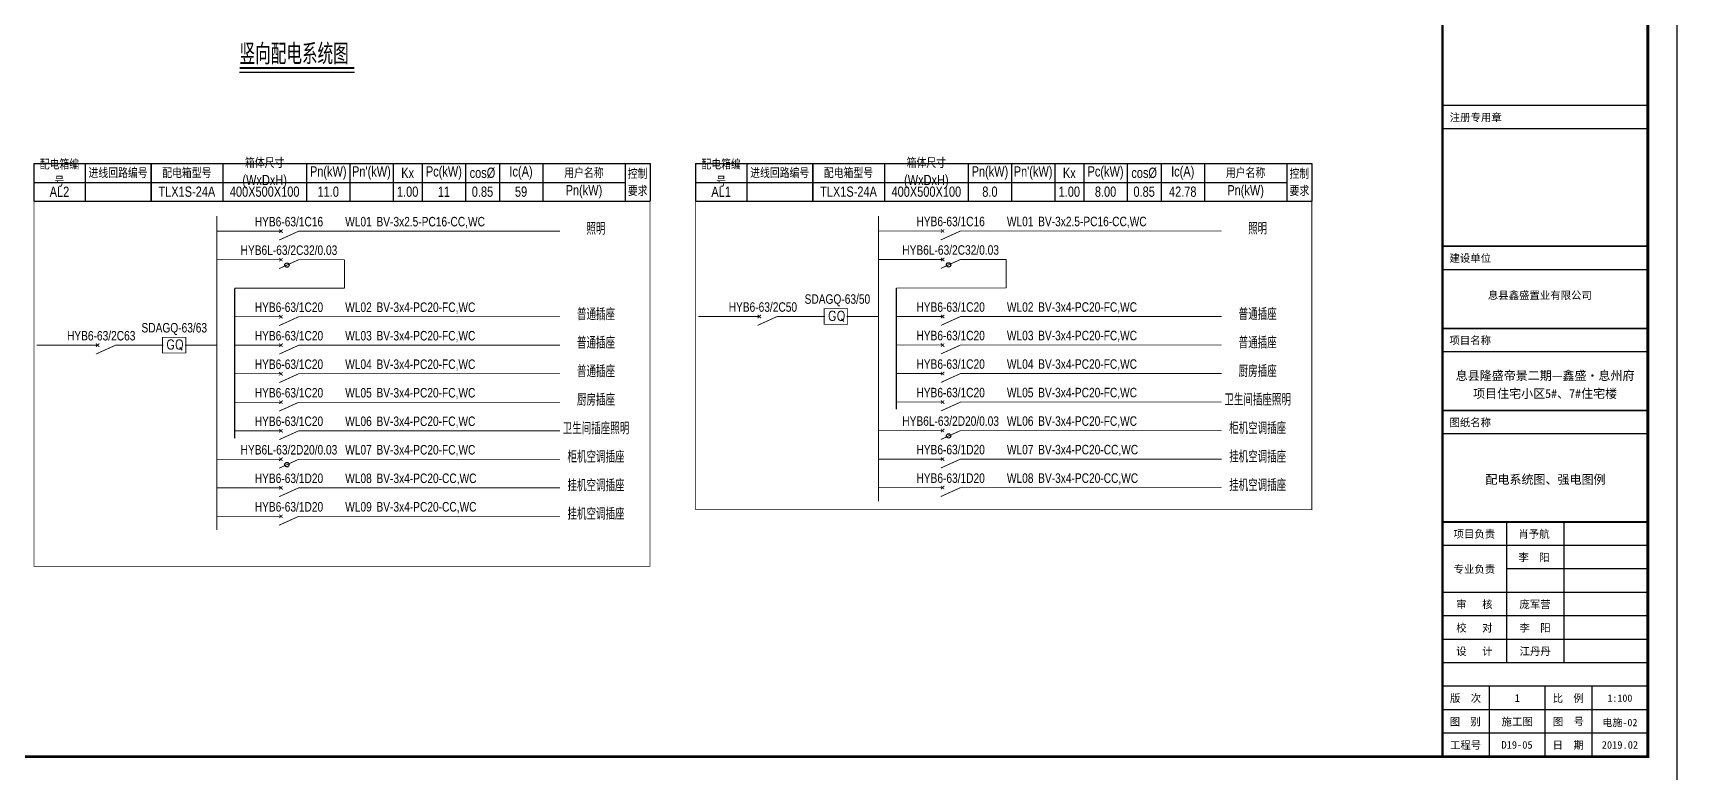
# Model space of a CAD drawing. Extents: x -993182 to -819982, y 169304 to 600104.
# Drawn here: x -965128 to -909082, y 481778 to 506977 of the extents above; entities that cross this region are included whole.
import ezdxf
from ezdxf.enums import TextEntityAlignment as Align

# ---------------------------------------------------------------- set-up
doc = ezdxf.new("R2010")
doc.units = 0
doc.header["$LTSCALE"] = 1000
doc.header["$MEASUREMENT"] = 0
for name, color, linetype in [('ELEMENT', 3, 'Continuous'), ('EQUIP-照明', 3, 'Continuous'), ('PUB_TITLE', 146, 'Continuous'), ('SIG_TEXT', 7, 'Continuous'), ('TEL_SYMB', 3, 'Continuous'), ('TK', 9, 'Continuous'), ('WIRE-母线', 6, 'Continuous'), ('WIRE-系统', 4, 'Continuous')]:
    doc.layers.add(name, color=color, linetype=linetype)
doc.styles.add('300', font='', dxfattribs={"width": 0.75, "height": 300})
doc.styles.add('_SIMPLEX', font='SIMPLEX.shx', dxfattribs={"width": 0.75})
doc.styles.add('_TEL_DIM', font='ICED', dxfattribs={"width": 0.8, "height": 3.5, "bigfont": 'BZHZ'})
doc.styles.add('H1', font='')
doc.styles.get("Standard").update_dxf_attribs({"font": 'gbenor.shx', "bigfont": 'gbcbig.shx'})
doc.styles.add('THT', font='simhei.ttf')
doc.styles.add('电-ele', font='ICED.shx', dxfattribs={"width": 0.8, "bigfont": 'BZHZ.shx'})
doc.styles.add('电-ele1', font='ICED.shx', dxfattribs={"width": 0.8, "bigfont": 'BZHZ.shx'})
doc.styles.get('300').set_extended_font_data('SimSun')
doc.styles.get('H1').set_extended_font_data('SimSun')

# ---------------------------------------------------------------- blocks, each defined once
blk = doc.blocks.new('$element$00000525')
at = {"const_width": 0.0233}
for points in [[(0, 0), (0, -0.25)], [(-0.25, -0.2), (0, -0.75), (0, -1)], [(-0.047, -0.203), (0.047, -0.297)], [(0.047, -0.203), (-0.047, -0.297)]]:
    blk.add_lwpolyline(points, dxfattribs=at)
blk.add_circle((-0.151, -0.417), 0.0615)
at = {"flags": 9}
blk.add_attdef('S', (0, 0), '', height=0.00000667, dxfattribs=at)
blk = doc.blocks.new('$element$00000497')
at = {"const_width": 0.0233}
for points in [[(0, 0), (0, -0.25)], [(0, -1), (0, -0.75), (-0.25, -0.2)], [(-0.047, -0.297), (0.047, -0.203)], [(-0.047, -0.203), (0.047, -0.297)]]:
    blk.add_lwpolyline(points, dxfattribs=at)
at = {"flags": 9}
blk.add_attdef('S', (0, 0), '', height=0.00000667, dxfattribs=at)
blk = doc.blocks.new('$equip_U$00000579(ljq-PC)')
at = {"const_width": 0.0567}
blk.add_lwpolyline([(-0.8, -0.53), (-0.8, 0.54), (0.8, 0.54), (0.8, -0.53), (-0.8, -0.53)], dxfattribs=at)
for p in [(-0.8, 0), (0.8, 0)]:
    blk.add_point(p)
at = {"style": '_SIMPLEX'}
blk.add_text('GQ', height=0.648, dxfattribs=at).set_placement((-0.54, -0.27))
at = {"color": 7, "style": '_TEL_DIM', "flags": 1}
blk.add_attdef('A', text='', height=0.00002, dxfattribs=at).set_placement((0, 0), align=Align.MIDDLE_CENTER)
blk = doc.blocks.new('*T94')
at = {"color": 0, "linetype": 'ByBlock', "lineweight": -2}
for p, q in [((0, 0), (17013, 0)), ((0, 0), (0, -1280)), ((2443, 0), (2443, -1280)), ((5305, 0), (5305, -1280)), ((6777, 0), (6777, -1280)), ((8250, 0), (8250, -1280)), ((9247, 0), (9247, -1280)), ((10720, 0), (10720, -1280)), ((11876, 0), (11876, -1280)), ((13350, 0), (13350, -1280)), ((16163, 0), (16163, -1280)), ((17013, 0), (17013, -1280)), ((0, -640), (16163, -640)), ((0, -1280), (17013, -1280))]:
    blk.add_line(p, q, dxfattribs=at)
at = {"color": 0, "char_height": 350, "attachment_point": 5, "style": '电-ele1'}
for s, insert, width in [('配电箱型号', (1221, -320), 2242.59), ('箱体尺寸(WxDxH)', (3874, -320), 2662.23), ('Pn(kW)', (6041, -320), 1272.33), ("Pn'(kW)", (7513, -320), 1272.38), ('Kx', (8748, -320), 797.66), ('Pc(kW)', (9983, -320), 1272.38), ('cos%%C', (11298, -320), 956.55), ('Ic(A)', (12613, -320), 1273.76), ('用户名称', (14757, -320), 2613.32), ('控制\\P要求', (16588, -640), 649.83), ('TLX1S-24A', (1221, -960), 2242.59), ('400X500X100', (3874, -960), 2662.23), ('8.0', (6041, -960), 1272.33), ('1.00', (8748, -960), 797.66), ('8.00', (9983, -960), 1272.38), ('0.85', (11298, -960), 956.55), ('42.78', (12613, -960), 1273.76), ('Pn(kW)', (14757, -960), 2613.32)]:
    blk.add_mtext(s, dxfattribs=dict(at, insert=insert, width=width))
blk = doc.blocks.new('*T95')
at = {"color": 0, "linetype": 'ByBlock', "lineweight": -2}
for p, q in [((0, 0), (3992, 0)), ((0, 0), (0, -1280)), ((1744, 0), (1744, -1280)), ((3992, 0), (3992, -1280)), ((0, -640), (3992, -640)), ((0, -1280), (3992, -1280))]:
    blk.add_line(p, q, dxfattribs=at)
at = {"color": 0, "char_height": 350, "attachment_point": 5, "style": '电-ele1'}
for s, insert, width in [('配电箱编号', (872, -320), 1543.96), ('进线回路编号', (2868, -320), 2048.47), ('AL1', (872, -960), 1543.96)]:
    blk.add_mtext(s, dxfattribs=dict(at, insert=insert, width=width))
blk = doc.blocks.new('*T1064')
at = {"color": 0, "linetype": 'ByBlock', "lineweight": -2}
for p, q in [((0, 0), (17013, 0)), ((0, 0), (0, -1280)), ((2443, 0), (2443, -1280)), ((5305, 0), (5305, -1280)), ((6777, 0), (6777, -1280)), ((8250, 0), (8250, -1280)), ((9247, 0), (9247, -1280)), ((10720, 0), (10720, -1280)), ((11876, 0), (11876, -1280)), ((13350, 0), (13350, -1280)), ((16163, 0), (16163, -1280)), ((17013, 0), (17013, -1280)), ((0, -640), (16163, -640)), ((0, -1280), (17013, -1280))]:
    blk.add_line(p, q, dxfattribs=at)
at = {"color": 0, "char_height": 350, "attachment_point": 5, "style": '电-ele1'}
for s, insert, width in [('配电箱型号', (1221, -320), 2242.59), ('箱体尺寸(WxDxH)', (3874, -320), 2662.23), ('Pn(kW)', (6041, -320), 1272.33), ("Pn'(kW)", (7513, -320), 1272.38), ('Kx', (8748, -320), 797.66), ('Pc(kW)', (9983, -320), 1272.38), ('cos%%C', (11298, -320), 956.55), ('Ic(A)', (12613, -320), 1273.76), ('用户名称', (14757, -320), 2613.32), ('控制\\P要求', (16588, -640), 649.83), ('TLX1S-24A', (1221, -960), 2242.59), ('400X500X100', (3874, -960), 2662.23), ('11.0', (6041, -960), 1272.33), ('1.00', (8748, -960), 797.66), ('11', (9983, -960), 1272.38), ('0.85', (11298, -960), 956.55), ('59', (12613, -960), 1273.76), ('Pn(kW)', (14757, -960), 2613.32)]:
    blk.add_mtext(s, dxfattribs=dict(at, insert=insert, width=width))
blk = doc.blocks.new('*T96')
at = {"color": 0, "linetype": 'ByBlock', "lineweight": -2}
for p, q in [((0, 0), (3992, 0)), ((0, 0), (0, -1280)), ((1744, 0), (1744, -1280)), ((3992, 0), (3992, -1280)), ((0, -640), (3992, -640)), ((0, -1280), (3992, -1280))]:
    blk.add_line(p, q, dxfattribs=at)
at = {"color": 0, "char_height": 350, "attachment_point": 5, "style": '电-ele1'}
for s, insert, width in [('配电箱编号', (872, -320), 1543.96), ('进线回路编号', (2868, -320), 2048.47), ('AL2', (872, -960), 1543.96)]:
    blk.add_mtext(s, dxfattribs=dict(at, insert=insert, width=width))
blk = doc.blocks.new('A$C61A6557E')
at = {"layer": 'PUB_TITLE'}
blk.add_hatch(color=256, dxfattribs=at).paths.add_polyline_path([(4727, 56407), (4502, 56407), (3742, 54772), (2969, 54772), (2969, 54568), (3872, 54568)])
h = blk.add_hatch(color=256, dxfattribs=at)
edge = h.paths.add_edge_path()
edge.add_ellipse((3384, 56052), major_axis=(-212, 212), ratio=1, start_angle=0, end_angle=360)
for p, q in [((3554, 55043), (4189, 56407)), ((3583, 54997), (4239, 56407)), ((3612, 54951), (4290, 56407)), ((3641, 54905), (4341, 56407)), ((3671, 54859), (4391, 56407)), ((3742, 54772), (4502, 56407)), ((3872, 54568), (4727, 56407)), ((3554, 55043), (2969, 55043)), ((3583, 54997), (2969, 54997)), ((3612, 54951), (2969, 54951)), ((3641, 54905), (2969, 54905)), ((3671, 54859), (2969, 54859)), ((3742, 54772), (2969, 54772)), ((41, 51600), (7025, 51600)), ((7052, 51600), (41, 51600)), ((41, 51600), (7052, 51600)), ((57, 51600), (7068, 51600)), ((41, 50800), (7052, 50800)), ((41, 50800), (7052, 50800)), ((25, 47800), (7025, 47800)), ((7025, 29000), (14, 29000)), ((7025, 28200), (14, 28200)), ((7025, 22200), (14, 22200)), ((7025, 21400), (14, 21400)), ((7025, 17400), (14, 17400)), ((7025, 17400), (14, 17400)), ((7025, 17400), (14, 17400)), ((7025, 16600), (14, 16600)), ((7025, 16600), (14, 16600)), ((7025, 14600), (14, 14600)), ((7025, 13800), (14, 13800)), ((7025, 11800), (14, 11800)), ((7025, 11800), (14, 11800)), ((7025, 11000), (14, 11000)), ((7025, 8000), (14, 8000)), ((7025, 8000), (14, 8000)), ((7025, 8000), (14, 8000)), ((7025, 8000), (14, 8000)), ((7025, 8000), (14, 8000)), ((7025, 8000), (14, 8000)), ((7025, 8000), (14, 8000)), ((2214, 8000), (2214, 3200)), ((4164, 8000), (4164, 3200)), ((7025, 7200), (14, 7200)), ((7025, 7200), (14, 7200)), ((7025, 7200), (14, 7200)), ((7025, 6400), (2214, 6400)), ((7025, 6400), (2214, 6400)), ((7025, 6400), (2214, 6400)), ((7025, 5600), (14, 5600)), ((7025, 5600), (14, 5600)), ((7025, 5600), (14, 5600)), ((7025, 4800), (14, 4800)), ((7025, 4800), (14, 4800)), ((7025, 4800), (14, 4800)), ((7025, 4000), (14, 4000)), ((7025, 4000), (14, 4000)), ((7025, 4000), (14, 4000)), ((7025, 3200), (14, 3200)), ((7025, 3200), (14, 3200)), ((7025, 3200), (14, 3200)), ((7025, 3200), (14, 3200)), ((7025, 3200), (14, 3200)), ((7025, 3200), (14, 3200)), ((7025, 2400), (14, 2400)), ((1625, 0), (1625, 2400)), ((3525, 0), (3525, 2400)), ((5125, 0), (5125, 2400)), ((7025, 1600), (14, 1600)), ((7025, 800), (14, 800))]:
    blk.add_line(p, q, dxfattribs=at)
at = {"layer": 'PUB_TITLE', "const_width": 75}
blk.add_lwpolyline([(25, 0), (7025, 0), (7025, 57400), (25, 57400)], close=True, dxfattribs=at)
at = {"layer": 'PUB_TITLE'}
for points, const_width in [([(25, 0), (25, 57400)], 75), ([(25, 57400), (25, 50733)], 60), ([(25, 0), (25, 57400)], 40), ([(7052, 51600), (41, 51600)], 60), ([(25, 50733), (25, 0)], 60), ([(41, 47800), (7052, 47800)], 56.5), ([(41, 47800), (7052, 47800)], 56.5), ([(7025, 17400), (14, 17400)], 60), ([(7025, 17400), (14, 17400)], 40), ([(7025, 14600), (14, 14600)], 60), ([(7025, 11800), (14, 11800)], 60), ([(7025, 8000), (14, 8000)], 60), ([(7025, 8000), (14, 8000)], 40), ([(7025, 0), (14, 0)], 40)]:
    blk.add_lwpolyline(points, dxfattribs=dict(at, const_width=const_width))
blk.add_lwpolyline([(25, 57400), (7025, 57400), (7025, 51600), (25, 51600)], close=True, dxfattribs=at)
blk.add_ellipse((3384, 56052), major_axis=(-212, 212), ratio=1, start_param=3.926991, end_param=10.210176, dxfattribs=at)
at = {"layer": 'PUB_TITLE', "style": 'THT'}
for s, height, p in [('河', 352, (515, 53577)), ('南', 352, (1017, 53574)), ('甲', 352, (1511, 53582)), ('元', 352, (2014, 53580)), ('建', 352, (2518, 53590)), ('筑', 352, (3026, 53580)), ('设', 352, (3515, 53570)), ('计', 352, (4024, 53575)), ('有', 352, (4511, 53585)), ('限', 352, (5012, 53581)), ('公', 352, (5509, 53576)), ('司', 352, (6006, 53569)), ('HENAN', 201.1, (878, 53062)), ('JIAYUAN', 201.1, (1708, 53062)), ('BUILDING', 201.1, (2842, 53062)), ('DESIGN', 201.1, (4118, 53062)), ('CO.,LTD.', 201.1, (5111, 53062)), ('工程设计证书编号：甲级', 210.3, (998, 52199)), ('-A141007350', 210.3, (4325, 52199)), ('注意', 260, (241, 51078))]:
    blk.add_text(s, height=height, dxfattribs=at).set_placement(p)
at = {"layer": 'PUB_TITLE', "style": '300', "width": 0.75}
for s, height, p in [('*', 228, (352, 50158)), ('*', 228, (352, 49685)), ('使用此图时应同时参照其它图纸', 227.85, (595, 49685)), ('请勿以比例度量此图', 227.8, (595, 50158)), (',', 228, (2782, 50158)), ('一切尺寸依图内数字所示为准', 227.85, (2904, 50158)), ('如发现有相互矛盾之处', 227.8, (4119, 49685)), ('请立即通知本设计公司', 227.8, (595, 49212)), (',', 228, (3998, 49685)), (',', 228, (6549, 49685)), ('*', 228, (352, 48739)), ('此图纸盖章有效', 227.8, (595, 48739)), ('*', 228, (352, 48266)), ('此图纸版权归本设计公司所有', 227.85, (595, 48266))]:
    blk.add_text(s, height=height, dxfattribs=at).set_placement(p)
at = {"layer": 'PUB_TITLE', "style": 'THT'}
for s, p in [('出图专用章', (1160, 28600)), ('注册专用章', (1160, 21800)), ('建设单位', (973, 17000)), ('项目名称', (973, 14200)), ('图纸名称', (973, 11400)), ('项目负责', (1114, 7600)), ('肖予航', (3146, 7600)), ('李  阳', (3146, 6800)), ('专业负责', (1114, 6400)), ('审   核', (1114, 5200)), ('庞军营', (3182, 5200)), ('校   对', (1114, 4400)), ('李  阳', (3182, 4400)), ('设   计', (1114, 3600)), ('江丹丹 ', (3275, 3600)), ('版  次', (814, 2000)), ('1', (2575, 2000)), ('比  例', (4314, 2000)), ('图  别', (803, 1200)), ('施工图', (2575, 1200)), ('图  号', (4321, 1200)), ('工程号', (814, 400)), ('日  期', (4314, 400)), ('D19-05', (2569, 400)), ('2019.02', (6075, 400))]:
    blk.add_text(s, height=260, dxfattribs=at).set_placement(p, align=Align.MIDDLE)
at = {"layer": 'PUB_TITLE', "color": 173, "style": 'H1'}
blk.add_text('1:100', height=250, dxfattribs=at).set_placement((6075, 1997), align=Align.MIDDLE_CENTER)
at = {"layer": 'TK', "color": 63, "style": 'THT'}
blk.add_text('息县鑫盛置业有限公司', height=260, dxfattribs=at).set_placement((1573, 15597))
at = {"layer": 'TK', "style": 'H1'}
for s, p in [('息县隆盛帝景二期—鑫盛•息州府', (3525, 12988)), ('项目住宅小区5#、7#住宅楼', (3525, 12376))]:
    blk.add_text(s, height=300, dxfattribs=at).set_placement(p, align=Align.MIDDLE_CENTER)

msp = doc.modelspace()

# ---------------------------------------------------------------- linework, layer by layer
at = {"const_width": 25}
for points in [[(-965094, 502516), (-944088, 502516), (-944088, 488789), (-965094, 488789)], [(-942540, 502522), (-921534, 502522), (-921534, 490726), (-942540, 490726)]]:
    msp.add_lwpolyline(points, close=True, dxfattribs=at)
at = {"layer": 'PUB_TITLE'}
msp.add_lwpolyline([(-909082, 481304), (-909082, 540704), (-993182, 540704), (-993182, 481304)], close=True, dxfattribs=at)
at = {"layer": 'PUB_TITLE', "const_width": 100}
msp.add_lwpolyline([(-910082, 482304), (-910082, 539704), (-990682, 539704), (-990682, 482304)], close=True, dxfattribs=at)
at = {"layer": 'TEL_SYMB', "const_width": 70}
msp.add_lwpolyline([(-958084, 505779), (-954169, 505779)], dxfattribs=at)
at = {"layer": 'TEL_SYMB'}
msp.add_lwpolyline([(-958084, 505639), (-954169, 505639)], dxfattribs=at)
at = {"layer": 'WIRE-母线', "const_width": 40.5, "elevation": 0}
for points in [[(-958858, 490036), (-958858, 500730)], [(-936304, 491014), (-936304, 500736)], [(-958249, 493161), (-958249, 498274)], [(-935695, 494139), (-935695, 498280)]]:
    msp.add_lwpolyline(points, dxfattribs=at)
at = {"layer": 'WIRE-系统', "const_width": 28.4, "elevation": 0}
for points in [[(-958840, 500218), (-956976, 500218)], [(-955761, 500218), (-947155, 500218)], [(-936286, 500224), (-934422, 500224)], [(-933207, 500224), (-924601, 500224)], [(-958840, 499246), (-956976, 499246)], [(-955761, 499246), (-954506, 499246)], [(-954506, 498274), (-954506, 499246)], [(-936286, 499252), (-934422, 499252)], [(-933207, 499252), (-931952, 499252)], [(-931952, 498280), (-931952, 499252)], [(-958249, 498274), (-954506, 498274)], [(-935695, 498280), (-931952, 498280)], [(-958249, 497302), (-956976, 497302)], [(-955761, 497302), (-947155, 497302)], [(-942449, 497308), (-940670, 497308)], [(-939455, 497308), (-938158, 497308)], [(-937356, 497308), (-936286, 497308)], [(-935695, 497308), (-934422, 497308)], [(-933207, 497308), (-924601, 497308)], [(-965004, 496330), (-963224, 496330)], [(-962009, 496330), (-960712, 496330)], [(-959910, 496330), (-958840, 496330)], [(-958249, 496330), (-956976, 496330)], [(-955761, 496330), (-947155, 496330)], [(-935695, 496336), (-934422, 496336)], [(-933207, 496336), (-924601, 496336)], [(-958249, 495358), (-956976, 495358)], [(-955761, 495358), (-947155, 495358)], [(-935695, 495364), (-934422, 495364)], [(-933207, 495364), (-924601, 495364)], [(-958249, 494386), (-956976, 494386)], [(-955761, 494386), (-947155, 494386)], [(-935695, 494392), (-934422, 494392)], [(-933207, 494392), (-924601, 494392)], [(-958249, 493414), (-956976, 493414)], [(-955761, 493414), (-947155, 493414)], [(-936286, 493420), (-934422, 493420)], [(-933207, 493420), (-924601, 493420)], [(-958840, 492442), (-956976, 492442)], [(-955761, 492442), (-947155, 492442)], [(-936286, 492448), (-934422, 492448)], [(-933207, 492448), (-924601, 492448)], [(-958840, 491470), (-956976, 491470)], [(-955761, 491470), (-947155, 491470)], [(-936286, 491476), (-934422, 491476)], [(-933207, 491476), (-924601, 491476)], [(-958840, 490498), (-956976, 490498)], [(-955761, 490498), (-947155, 490498)]]:
    msp.add_lwpolyline(points, dxfattribs=at)

# ---------------------------------------------------------------- block references
for name, p in [('A$C61A6557E', (-917107, 482304)), ('*T96', (-965094, 502522)), ('*T1064', (-961101, 502522)), ('*T95', (-942540, 502522)), ('*T94', (-938547, 502522))]:
    msp.add_blockref(name, p)
at = {"layer": 'ELEMENT', "xscale": 1215, "yscale": 1215, "zscale": 1215, "rotation": 90.00000000067655}
for name, p in [('$element$00000497', (-956976, 500218)), ('$element$00000497', (-934422, 500224)), ('$element$00000525', (-956976, 499246)), ('$element$00000525', (-934422, 499252)), ('$element$00000497', (-956976, 497302)), ('$element$00000497', (-940670, 497308)), ('$element$00000497', (-934422, 497308)), ('$element$00000497', (-963224, 496330)), ('$element$00000497', (-956976, 496330)), ('$element$00000497', (-934422, 496336)), ('$element$00000497', (-956976, 495358)), ('$element$00000497', (-934422, 495364)), ('$element$00000497', (-956976, 494386)), ('$element$00000497', (-934422, 494392)), ('$element$00000497', (-956976, 493414)), ('$element$00000525', (-934422, 493420)), ('$element$00000525', (-956976, 492442)), ('$element$00000497', (-934422, 492448)), ('$element$00000497', (-956976, 491470)), ('$element$00000497', (-934422, 491476)), ('$element$00000497', (-956976, 490498))]:
    msp.add_blockref(name, p, dxfattribs=at)
at = {"layer": 'EQUIP-照明', "xscale": 500, "yscale": 500, "zscale": 500}
for p in [(-937757, 497307), (-960312, 496329)]:
    msp.add_blockref('$equip_U$00000579(ljq-PC)', p, dxfattribs=at)

# ---------------------------------------------------------------- texts
at = {"flags": 9}
for p, s in [((-938158, 497365), '电度表'), ((-938158, 497365), '电度表'), ((-938158, 497365), '电度表'), ((-960712, 496387), '电度表'), ((-960712, 496387), '电度表'), ((-960712, 496387), '电度表'), ((-934422, 493420), '带漏电流保护的断路器'), ((-956976, 492442), '带漏电流保护的断路器'), ((-934422, 492448), '带漏电流保护的断路器'), ((-956976, 491470), '带漏电流保护的断路器'), ((-934422, 491476), '带漏电流保护的断路器'), ((-956976, 490498), '带漏电流保护的断路器')]:
    msp.add_attdef('S', p, s, height=0.0081, rotation=90, dxfattribs=at)
at = {"layer": 'PUB_TITLE', "color": 0, "style": 'H1', "width": 1}
msp.add_text('配电系统图、强电图例', height=300, dxfattribs=at).set_placement((-913569, 491752), align=Align.MIDDLE_CENTER)
at = {"layer": 'PUB_TITLE', "color": 173, "style": 'H1'}
msp.add_text('电施-02', height=250, dxfattribs=at).set_placement((-911032, 483469), align=Align.MIDDLE_CENTER)
at = {"layer": 'SIG_TEXT', "color": 7, "style": '电-ele', "width": 0.8}
for s, height, p in [('HYB6-63/1C16', 324, (-956399, 500380)), ('照明', 405, (-945934, 500099)), ('HYB6-63/1C16', 324, (-933845, 500386)), ('照明', 405, (-923380, 500105)), ('HYB6L-63/2C32/0.03', 324, (-956399, 499408)), ('HYB6L-63/2C32/0.03', 324, (-933845, 499414)), ('HYB6-63/1C20', 324, (-956399, 497464)), ('HYB6-63/2C50', 324, (-940245, 497470)), ('SDAGQ-63/50', 324, (-937705, 497742)), ('HYB6-63/1C20', 324, (-933845, 497470)), ('普通插座', 405, (-945934, 497183)), ('普通插座', 405, (-923380, 497189)), ('HYB6-63/2C63', 324, (-962799, 496492)), ('SDAGQ-63/63 ', 324, (-960260, 496764)), ('HYB6-63/1C20', 324, (-956399, 496492)), ('普通插座', 405, (-945934, 496211)), ('HYB6-63/1C20', 324, (-933845, 496498)), ('普通插座', 405, (-923380, 496217)), ('HYB6-63/1C20', 324, (-956399, 495520)), ('普通插座', 405, (-945934, 495239)), ('HYB6-63/1C20', 324, (-933845, 495526)), ('厨房插座', 405, (-923380, 495245)), ('HYB6-63/1C20', 324, (-956399, 494548)), ('HYB6-63/1C20', 324, (-933845, 494554)), ('厨房插座', 405, (-945934, 494267)), ('卫生间插座照明', 405, (-923380, 494273)), ('HYB6-63/1C20', 324, (-956399, 493576)), ('HYB6L-63/2D20/0.03', 324, (-933845, 493582)), ('卫生间插座照明', 405, (-945934, 493295)), ('柜机空调插座', 405, (-923380, 493301)), ('HYB6L-63/2D20/0.03', 324, (-956399, 492604)), ('柜机空调插座', 405, (-945934, 492323)), ('HYB6-63/1D20', 324, (-933845, 492610)), ('挂机空调插座', 405, (-923380, 492329)), ('HYB6-63/1D20', 324, (-956399, 491632)), ('挂机空调插座', 405, (-945934, 491351)), ('HYB6-63/1D20', 324, (-933845, 491638)), ('挂机空调插座', 405, (-923380, 491357)), ('HYB6-63/1D20', 324, (-956399, 490660)), ('挂机空调插座', 405, (-945934, 490379))]:
    msp.add_text(s, height=height, dxfattribs=at).set_placement(p, align=Align.CENTER)
for s, p in [('WL01', (-954482, 500380)), ('BV-3x2.5-PC16-CC,WC', (-953416, 500380)), ('WL01', (-931927, 500386)), ('BV-3x2.5-PC16-CC,WC', (-930862, 500386)), ('WL02', (-954482, 497464)), ('BV-3x4-PC20-FC,WC', (-953416, 497464)), ('WL02', (-931927, 497470)), ('BV-3x4-PC20-FC,WC', (-930862, 497470)), ('WL03', (-954482, 496492)), ('BV-3x4-PC20-FC,WC', (-953416, 496492)), ('WL03', (-931927, 496498)), ('BV-3x4-PC20-FC,WC', (-930862, 496498)), ('WL04', (-954482, 495520)), ('BV-3x4-PC20-FC,WC', (-953416, 495520)), ('WL04', (-931927, 495526)), ('BV-3x4-PC20-FC,WC', (-930862, 495526)), ('WL05', (-931927, 494554)), ('BV-3x4-PC20-FC,WC', (-930862, 494554)), ('WL05', (-954482, 494548)), ('BV-3x4-PC20-FC,WC', (-953416, 494548)), ('WL06', (-954482, 493576)), ('BV-3x4-PC20-FC,WC', (-953416, 493576)), ('WL06', (-931927, 493582)), ('BV-3x4-PC20-FC,WC', (-930862, 493582)), ('WL07', (-954482, 492604)), ('BV-3x4-PC20-FC,WC', (-953416, 492604)), ('WL07', (-931927, 492610)), ('BV-3x4-PC20-CC,WC', (-930862, 492610)), ('WL08', (-954482, 491632)), ('BV-3x4-PC20-CC,WC', (-953416, 491632)), ('WL08', (-931927, 491638)), ('BV-3x4-PC20-CC,WC', (-930862, 491638)), ('WL09', (-954482, 490660)), ('BV-3x4-PC20-CC,WC', (-953416, 490660))]:
    msp.add_text(s, height=324, dxfattribs=at).set_placement(p)
at = {"layer": 'TEL_SYMB', "color": 7, "style": '_TEL_DIM', "width": 0.8}
msp.add_text('竖向配电系统图', height=700, dxfattribs=at).set_placement((-958084, 505903))

doc.saveas('drawing.dxf')
